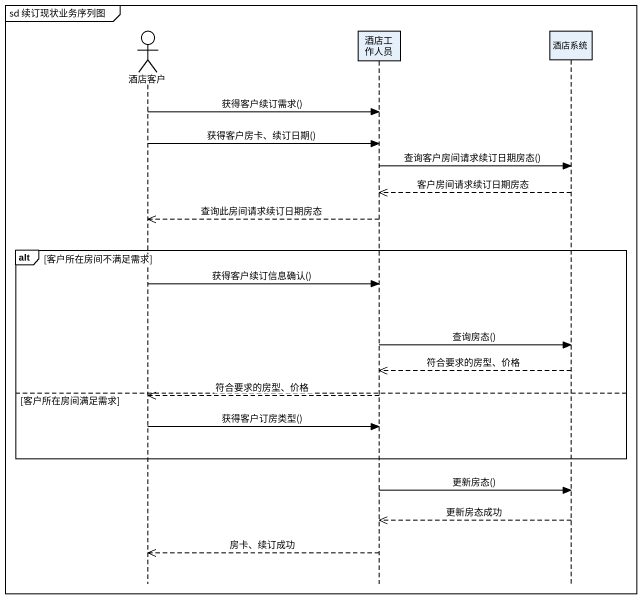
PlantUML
@startuml
mainframe sd 续订现状业务序列图
hide footbox
actor 酒店客户
participant 酒店工作人员
participant 酒店系统

酒店客户 -> 酒店工作人员 : 获得客户续订需求()
酒店客户 -> 酒店工作人员 : 获得客户房卡、续订日期()
酒店工作人员 -> 酒店系统 : 查询客户房间请求续订日期房态()
酒店系统 -->> 酒店工作人员 : 客户房间请求续订日期房态
酒店工作人员 -->> 酒店客户 : 查询此房间请求续订日期房态
alt 客户所在房间不满足需求
  酒店客户 -> 酒店工作人员 : 获得客户续订信息确认()
  酒店工作人员 -> 酒店系统 : 查询房态()
  酒店系统 -->> 酒店工作人员 : 符合要求的房型、价格
else 客户所在房间满足需求
  酒店工作人员 -->> 酒店客户 : 符合要求的房型、价格
  酒店客户 -> 酒店工作人员 : 获得客户订房类型()
end
酒店工作人员 -> 酒店系统 : 更新房态()
酒店系统 -->> 酒店工作人员 : 更新房态成功
酒店工作人员 -->> 酒店客户 : 房卡、续订成功
@enduml
